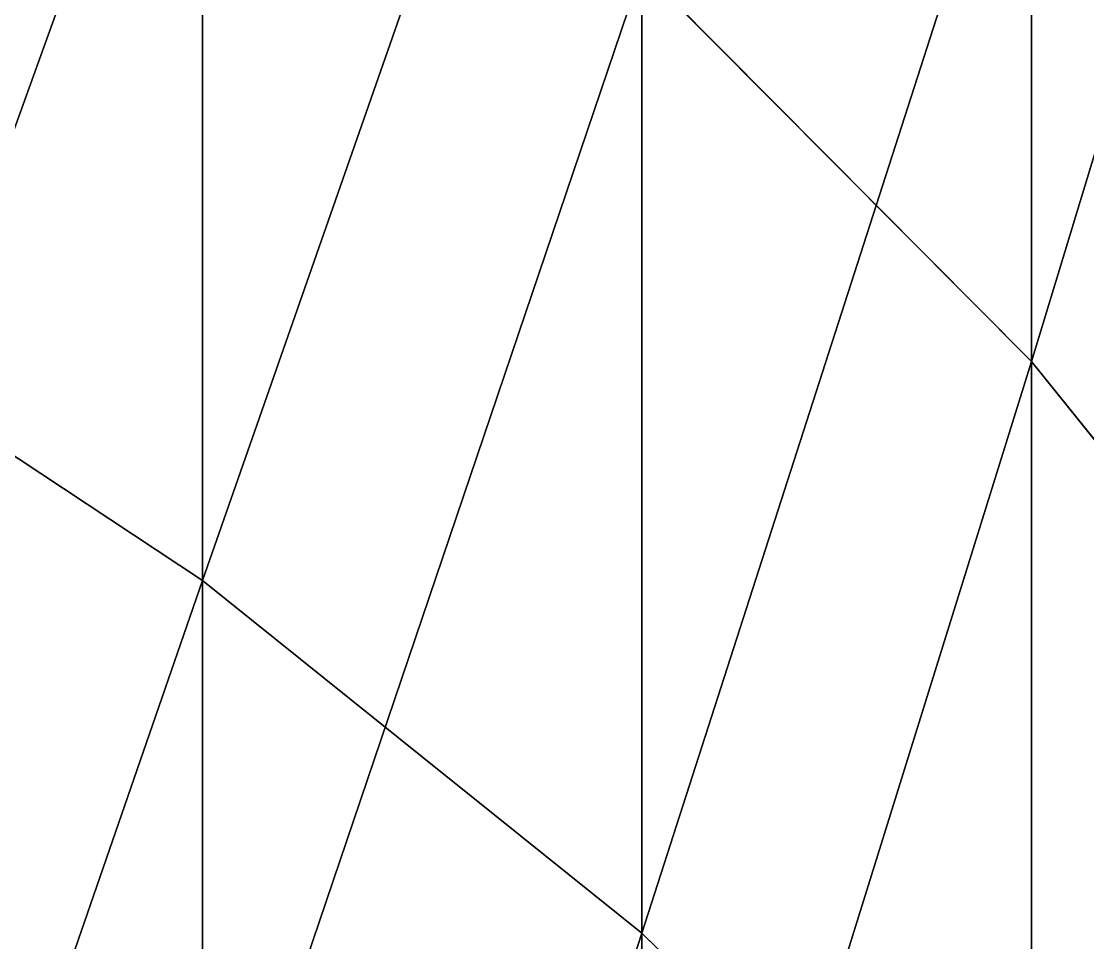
# Model space of a CAD drawing. Extents: x 207 to 387, y 94 to 160.
# Drawn here: x 252.92552 to 252.96067, y 159.14719 to 159.17756 of the extents above; entities that cross this region are included whole.
import ezdxf

# ---------------------------------------------------------------- set-up
doc = ezdxf.new("R2010")
doc.units = 0
doc.header["$LTSCALE"] = 2.54
doc.layers.get('0').update_dxf_attribs({"color": 13, "linetype": 'CONTINUOUS'})

# ---------------------------------------------------------------- blocks, each defined once
blk = doc.blocks.new('SP_05_ALTFIELD_CREDENZA_DW')
at = {"color": 0}
for p, q in [((133.747856, 0.54235, 80.435256), (133.747856, 0.598092, 80.489422)), ((133.747856, 0.54235, 80.435256), (133.747856, 0.598092, 80.489422)), ((133.762345, 0.530719, 80.446661), (133.762345, 0.587027, 80.501377)), ((133.762345, 0.530719, 80.446661), (133.762345, 0.587027, 80.501377)), ((133.735009, 0.577077, 75.929928), (133.735009, 0.523509, 75.985062)), ((133.735009, 0.577077, 75.929928), (133.735009, 0.523509, 75.985062)), ((133.747856, 0.564745, 75.917352), (133.747856, 0.510579, 75.973094)), ((133.747856, 0.564745, 75.917352), (133.747856, 0.510579, 75.973094)), ((133.747856, 0.54235, 80.435256), (133.735009, 0.55493, 80.422924)), ((133.747856, 0.54235, 80.435256), (133.735009, 0.55493, 80.422924)), ((133.735009, 0.502456, 80.366746), (133.735009, 0.55493, 80.422924)), ((133.735009, 0.502456, 80.366746), (133.735009, 0.55493, 80.422924)), ((133.762345, 0.55334, 75.90572), (133.762345, 0.498625, 75.962028)), ((133.762345, 0.55334, 75.90572), (133.762345, 0.498625, 75.962028)), ((133.762345, 0.530719, 80.446661), (133.747856, 0.54235, 80.435256)), ((133.762345, 0.530719, 80.446661), (133.747856, 0.54235, 80.435256)), ((133.747856, 0.489297, 80.378453), (133.747856, 0.54235, 80.435256)), ((133.747856, 0.489297, 80.378453), (133.747856, 0.54235, 80.435256)), ((133.735009, 0.523509, 75.985062), (133.723927, 0.537286, 75.997816)), ((133.735009, 0.523509, 75.985062), (133.723927, 0.537286, 75.997816)), ((133.778343, 0.520141, 80.45703), (133.762345, 0.530719, 80.446661)), ((133.778343, 0.520141, 80.45703), (133.762345, 0.530719, 80.446661)), ((133.762345, 0.477126, 80.389282), (133.762345, 0.530719, 80.446661)), ((133.762345, 0.477126, 80.389282), (133.762345, 0.530719, 80.446661)), ((133.747856, 0.510579, 75.973094), (133.735009, 0.523509, 75.985062)), ((133.735009, 0.523509, 75.985062), (133.735009, 0.472673, 76.042723)), ((133.735009, 0.523509, 75.985062), (133.735009, 0.472673, 76.042723)), ((133.747856, 0.510579, 75.973094), (133.735009, 0.523509, 75.985062))]:
    blk.add_line(p, q, dxfattribs=at)
at = {"color": 18}
mesh = blk.add_polyface(dxfattribs=at)
corners = [(133.735009, 0.55493, 80.422924), (133.747856, 0.598092, 80.489422), (133.747856, 0.54235, 80.435256), (133.735009, 0.610061, 80.476496)]
mesh.append_faces([[corners[k] for k in face] for face in [(0, 1, 2), (1, 0, 3)]], dxfattribs={"vtx0": -1, "color": 18})
mesh = blk.add_polyface(dxfattribs=at)
corners = [(133.747856, 0.54235, 80.435256), (133.762345, 0.587027, 80.501377), (133.762345, 0.530719, 80.446661), (133.747856, 0.598092, 80.489422)]
mesh.append_faces([[corners[k] for k in face] for face in [(0, 1, 2), (1, 0, 3)]], dxfattribs={"vtx0": -1, "color": 18})
mesh = blk.add_polyface(dxfattribs=at)
corners = [(133.735009, 0.577077, 75.929928), (133.723927, 0.537286, 75.997816), (133.735009, 0.523509, 75.985062), (133.723927, 0.590223, 75.943338)]
mesh.append_faces([[corners[k] for k in face] for face in [(0, 1, 2), (1, 0, 3)]], dxfattribs={"vtx0": -1, "color": 18})
mesh = blk.add_polyface(dxfattribs=at)
corners = [(133.762345, 0.530719, 80.446661), (133.778343, 0.576968, 80.512246), (133.778343, 0.520141, 80.45703), (133.762345, 0.587027, 80.501377)]
mesh.append_faces([[corners[k] for k in face] for face in [(0, 1, 2), (1, 0, 3)]], dxfattribs={"vtx0": -1, "color": 18})
mesh = blk.add_polyface(dxfattribs=at)
corners = [(133.747856, 0.564745, 75.917352), (133.735009, 0.523509, 75.985062), (133.747856, 0.510579, 75.973094), (133.735009, 0.577077, 75.929928)]
mesh.append_faces([[corners[k] for k in face] for face in [(0, 1, 2), (1, 0, 3)]], dxfattribs={"vtx0": -1, "color": 18})
mesh = blk.add_polyface(dxfattribs=at)
corners = [(133.723927, 0.516484, 80.354266), (133.735009, 0.55493, 80.422924), (133.735009, 0.502456, 80.366746), (133.723927, 0.568336, 80.409778)]
mesh.append_faces([[corners[k] for k in face] for face in [(0, 1, 2), (1, 0, 3)]], dxfattribs={"vtx0": -1, "color": 18})
mesh = blk.add_polyface(dxfattribs=at)
corners = [(133.762345, 0.55334, 75.90572), (133.747856, 0.510579, 75.973094), (133.762345, 0.498625, 75.962028), (133.747856, 0.564745, 75.917352)]
mesh.append_faces([[corners[k] for k in face] for face in [(0, 1, 2), (1, 0, 3)]], dxfattribs={"vtx0": -1, "color": 18})
mesh = blk.add_polyface(dxfattribs=at)
corners = [(133.735009, 0.502456, 80.366746), (133.747856, 0.54235, 80.435256), (133.747856, 0.489297, 80.378453), (133.735009, 0.55493, 80.422924)]
mesh.append_faces([[corners[k] for k in face] for face in [(0, 1, 2), (1, 0, 3)]], dxfattribs={"vtx0": -1, "color": 18})
mesh = blk.add_polyface(dxfattribs=at)
corners = [(133.778343, 0.542972, 75.895142), (133.762345, 0.498625, 75.962028), (133.778343, 0.487755, 75.951969), (133.762345, 0.55334, 75.90572)]
mesh.append_faces([[corners[k] for k in face] for face in [(0, 1, 2), (1, 0, 3)]], dxfattribs={"vtx0": -1, "color": 18})
mesh = blk.add_polyface(dxfattribs=at)
corners = [(133.747856, 0.489297, 80.378453), (133.762345, 0.530719, 80.446661), (133.762345, 0.477126, 80.389282), (133.747856, 0.54235, 80.435256)]
mesh.append_faces([[corners[k] for k in face] for face in [(0, 1, 2), (1, 0, 3)]], dxfattribs={"vtx0": -1, "color": 18})
mesh = blk.add_polyface(dxfattribs=at)
corners = [(133.735009, 0.523509, 75.985062), (133.723927, 0.487051, 76.054794), (133.735009, 0.472673, 76.042723), (133.723927, 0.537286, 75.997816)]
mesh.append_faces([[corners[k] for k in face] for face in [(0, 1, 2), (1, 0, 3)]], dxfattribs={"vtx0": -1, "color": 18})
mesh = blk.add_polyface(dxfattribs=at)
corners = [(133.762345, 0.477126, 80.389282), (133.778343, 0.520141, 80.45703), (133.778343, 0.466061, 80.399125), (133.762345, 0.530719, 80.446661)]
mesh.append_faces([[corners[k] for k in face] for face in [(0, 1, 2), (1, 0, 3)]], dxfattribs={"vtx0": -1, "color": 18})
mesh = blk.add_polyface(dxfattribs=at)
corners = [(133.747856, 0.510579, 75.973094), (133.735009, 0.472673, 76.042723), (133.747856, 0.45918, 76.031397), (133.735009, 0.523509, 75.985062)]
mesh.append_faces([[corners[k] for k in face] for face in [(0, 1, 2), (1, 0, 3)]], dxfattribs={"vtx0": -1, "color": 18})
mesh = blk.add_polyface(dxfattribs=at)
corners = [(133.723927, 0.467386, 80.296303), (133.735009, 0.502456, 80.366746), (133.735009, 0.452771, 80.308089), (133.723927, 0.516484, 80.354266)]
mesh.append_faces([[corners[k] for k in face] for face in [(0, 1, 2), (1, 0, 3)]], dxfattribs={"vtx0": -1, "color": 18})

msp = doc.modelspace()

# ---------------------------------------------------------------- block references
at = {"color": 23, "rotation": 180}
msp.add_blockref('SP_05_ALTFIELD_CREDENZA_DW', (386.693835, 159.689855), dxfattribs=at)

doc.saveas('drawing.dxf')
